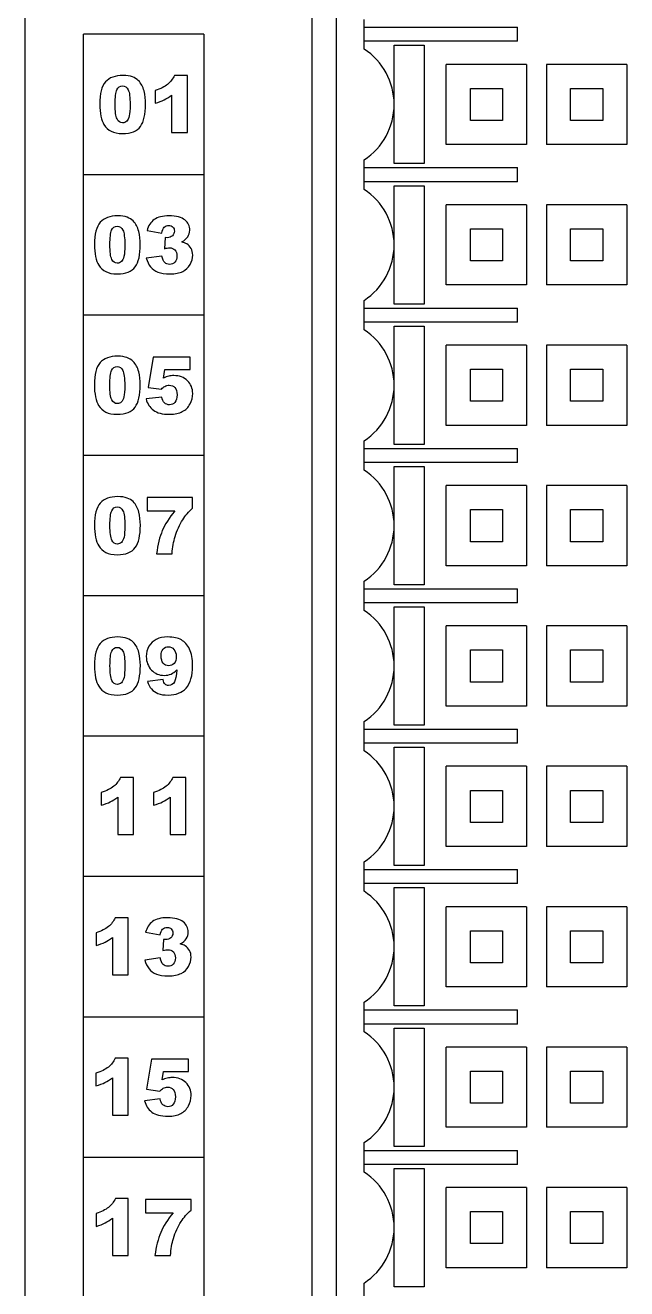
# Model space of a CAD drawing. Header units: millimetres. Extents: x 40 to 416, y -286 to 20.
# Drawn here: x 168.75 to 183.75, y -226.03 to -194.53 of the extents above; entities that cross this region are included whole.
import ezdxf

# ---------------------------------------------------------------- set-up
doc = ezdxf.new("R2010")
doc.units = ezdxf.units.MM
doc.layers.add('02___PRT_ALL_AXES', color=7, linetype='Continuous')
doc.layers.add('03___PRT_ALL_CURVES', color=7, linetype='Continuous')

# ---------------------------------------------------------------- blocks, each defined once
blk = doc.blocks.new('MOD_DIO732')
at = {"color": 7, "linetype": 'Continuous'}
for p, q in [((-0.25, 6), (-0.25, 124)), ((7.5, 86.255), (7.5, 15.245)), ((8.2, 74.883), (8.2, 75.617)), ((8.2, 75.425), (12.025, 75.425)), ((12.025, 75.075), (12.025, 75.425)), ((12.025, 75.075), (8.2, 75.075)), ((8.95, 73.504), (8.95, 74.975)), ((8.95, 74.975), (9.702, 74.975)), ((9.702, 74.975), (9.702, 72.025)), ((10.25, 72.5), (10.25, 74.5)), ((12.25, 74.5), (10.25, 74.5)), ((12.25, 74.5), (12.25, 72.5)), ((12.75, 74.5), (12.75, 72.5)), ((14.75, 74.5), (12.75, 74.5)), ((14.75, 74.5), (14.75, 72.5)), ((10.85, 73.1), (10.85, 73.9)), ((10.85, 73.9), (11.65, 73.9)), ((11.65, 73.9), (11.65, 73.1)), ((13.35, 73.1), (13.35, 73.9)), ((13.35, 73.9), (14.15, 73.9)), ((14.15, 73.9), (14.15, 73.1)), ((8.95, 72.025), (8.95, 73.496)), ((11.65, 73.1), (10.85, 73.1)), ((14.15, 73.1), (13.35, 73.1)), ((12.25, 72.5), (10.25, 72.5)), ((14.75, 72.5), (12.75, 72.5)), ((8.2, 71.383), (8.2, 72.117)), ((8.2, 71.925), (12.025, 71.925)), ((9.702, 72.025), (8.95, 72.025)), ((12.025, 71.575), (12.025, 71.925)), ((12.025, 71.575), (8.2, 71.575)), ((8.95, 70.004), (8.95, 71.475)), ((8.95, 71.475), (9.702, 71.475)), ((9.702, 71.475), (9.702, 68.525)), ((10.25, 69), (10.25, 71)), ((12.25, 71), (10.25, 71)), ((12.25, 71), (12.25, 69)), ((12.75, 71), (12.75, 69)), ((14.75, 71), (12.75, 71)), ((14.75, 71), (14.75, 69)), ((10.85, 69.6), (10.85, 70.4)), ((10.85, 70.4), (11.65, 70.4)), ((11.65, 70.4), (11.65, 69.6)), ((13.35, 69.6), (13.35, 70.4)), ((13.35, 70.4), (14.15, 70.4)), ((14.15, 70.4), (14.15, 69.6)), ((8.95, 68.525), (8.95, 69.996)), ((11.65, 69.6), (10.85, 69.6)), ((14.15, 69.6), (13.35, 69.6)), ((12.25, 69), (10.25, 69)), ((14.75, 69), (12.75, 69)), ((8.2, 67.883), (8.2, 68.617)), ((8.2, 68.425), (12.025, 68.425)), ((9.702, 68.525), (8.95, 68.525)), ((12.025, 68.075), (12.025, 68.425)), ((12.025, 68.075), (8.2, 68.075)), ((8.95, 66.504), (8.95, 67.975)), ((8.95, 67.975), (9.702, 67.975)), ((9.702, 67.975), (9.702, 65.025)), ((10.25, 65.5), (10.25, 67.5)), ((12.25, 67.5), (10.25, 67.5)), ((12.25, 67.5), (12.25, 65.5)), ((12.75, 67.5), (12.75, 65.5)), ((14.75, 67.5), (12.75, 67.5)), ((14.75, 67.5), (14.75, 65.5)), ((10.85, 66.1), (10.85, 66.9)), ((10.85, 66.9), (11.65, 66.9)), ((11.65, 66.9), (11.65, 66.1)), ((13.35, 66.1), (13.35, 66.9)), ((13.35, 66.9), (14.15, 66.9)), ((14.15, 66.9), (14.15, 66.1)), ((8.95, 65.025), (8.95, 66.496)), ((11.65, 66.1), (10.85, 66.1)), ((14.15, 66.1), (13.35, 66.1)), ((12.25, 65.5), (10.25, 65.5)), ((14.75, 65.5), (12.75, 65.5)), ((8.2, 64.383), (8.2, 65.117)), ((8.2, 64.925), (12.025, 64.925)), ((9.702, 65.025), (8.95, 65.025)), ((12.025, 64.575), (12.025, 64.925)), ((12.025, 64.575), (8.2, 64.575)), ((8.95, 63.004), (8.95, 64.475)), ((8.95, 64.475), (9.702, 64.475)), ((9.702, 64.475), (9.702, 61.525)), ((10.25, 62), (10.25, 64)), ((12.25, 64), (10.25, 64)), ((12.25, 64), (12.25, 62)), ((12.75, 64), (12.75, 62)), ((14.75, 64), (12.75, 64)), ((14.75, 64), (14.75, 62)), ((10.85, 62.6), (10.85, 63.4)), ((10.85, 63.4), (11.65, 63.4)), ((11.65, 63.4), (11.65, 62.6)), ((13.35, 62.6), (13.35, 63.4)), ((13.35, 63.4), (14.15, 63.4)), ((14.15, 63.4), (14.15, 62.6)), ((8.95, 61.525), (8.95, 62.996)), ((11.65, 62.6), (10.85, 62.6)), ((14.15, 62.6), (13.35, 62.6)), ((12.25, 62), (10.25, 62)), ((14.75, 62), (12.75, 62)), ((8.2, 60.883), (8.2, 61.617)), ((8.2, 61.425), (12.025, 61.425)), ((9.702, 61.525), (8.95, 61.525)), ((12.025, 61.075), (12.025, 61.425)), ((12.025, 61.075), (8.2, 61.075)), ((8.95, 59.504), (8.95, 60.975)), ((8.95, 60.975), (9.702, 60.975)), ((9.702, 60.975), (9.702, 58.025)), ((10.25, 58.5), (10.25, 60.5)), ((12.25, 60.5), (10.25, 60.5)), ((12.25, 60.5), (12.25, 58.5)), ((12.75, 60.5), (12.75, 58.5)), ((14.75, 60.5), (12.75, 60.5)), ((14.75, 60.5), (14.75, 58.5)), ((10.85, 59.1), (10.85, 59.9)), ((10.85, 59.9), (11.65, 59.9)), ((11.65, 59.9), (11.65, 59.1)), ((13.35, 59.1), (13.35, 59.9)), ((13.35, 59.9), (14.15, 59.9)), ((14.15, 59.9), (14.15, 59.1)), ((8.95, 58.025), (8.95, 59.496)), ((11.65, 59.1), (10.85, 59.1)), ((14.15, 59.1), (13.35, 59.1)), ((12.25, 58.5), (10.25, 58.5)), ((14.75, 58.5), (12.75, 58.5)), ((8.2, 57.383), (8.2, 58.117)), ((9.702, 58.025), (8.95, 58.025)), ((8.2, 57.925), (12.025, 57.925)), ((12.025, 57.575), (12.025, 57.925)), ((12.025, 57.575), (8.2, 57.575)), ((8.95, 56.004), (8.95, 57.475)), ((8.95, 57.475), (9.702, 57.475)), ((9.702, 57.475), (9.702, 54.525)), ((10.25, 55), (10.25, 57)), ((12.25, 57), (10.25, 57)), ((12.25, 57), (12.25, 55)), ((12.75, 57), (12.75, 55)), ((14.75, 57), (12.75, 57)), ((14.75, 57), (14.75, 55)), ((10.85, 56.4), (11.65, 56.4)), ((10.85, 55.6), (10.85, 56.4)), ((11.65, 56.4), (11.65, 55.6)), ((13.35, 56.4), (14.15, 56.4)), ((13.35, 55.6), (13.35, 56.4)), ((14.15, 56.4), (14.15, 55.6)), ((8.95, 54.525), (8.95, 55.996)), ((11.65, 55.6), (10.85, 55.6)), ((14.15, 55.6), (13.35, 55.6)), ((12.25, 55), (10.25, 55)), ((14.75, 55), (12.75, 55)), ((8.2, 53.883), (8.2, 54.617)), ((9.702, 54.525), (8.95, 54.525)), ((8.2, 54.425), (12.025, 54.425)), ((12.025, 54.075), (12.025, 54.425)), ((12.025, 54.075), (8.2, 54.075)), ((8.95, 53.975), (9.702, 53.975)), ((8.95, 52.504), (8.95, 53.975)), ((9.702, 53.975), (9.702, 51.025)), ((12.25, 53.5), (10.25, 53.5)), ((10.25, 51.5), (10.25, 53.5)), ((12.25, 53.5), (12.25, 51.5)), ((14.75, 53.5), (12.75, 53.5)), ((12.75, 53.5), (12.75, 51.5)), ((14.75, 53.5), (14.75, 51.5)), ((10.85, 52.9), (11.65, 52.9)), ((10.85, 52.1), (10.85, 52.9)), ((11.65, 52.9), (11.65, 52.1)), ((13.35, 52.9), (14.15, 52.9)), ((13.35, 52.1), (13.35, 52.9)), ((14.15, 52.9), (14.15, 52.1)), ((8.95, 51.025), (8.95, 52.496)), ((11.65, 52.1), (10.85, 52.1)), ((14.15, 52.1), (13.35, 52.1)), ((12.25, 51.5), (10.25, 51.5)), ((14.75, 51.5), (12.75, 51.5)), ((8.2, 50.383), (8.2, 51.117)), ((8.2, 50.925), (12.025, 50.925)), ((9.702, 51.025), (8.95, 51.025)), ((12.025, 50.575), (12.025, 50.925)), ((12.025, 50.575), (8.2, 50.575)), ((8.95, 50.475), (9.702, 50.475)), ((8.95, 49.004), (8.95, 50.475)), ((9.702, 50.475), (9.702, 47.525)), ((12.25, 50), (10.25, 50)), ((10.25, 48), (10.25, 50)), ((12.25, 50), (12.25, 48)), ((14.75, 50), (12.75, 50)), ((12.75, 50), (12.75, 48)), ((14.75, 50), (14.75, 48)), ((10.85, 49.4), (11.65, 49.4)), ((10.85, 48.6), (10.85, 49.4)), ((11.65, 49.4), (11.65, 48.6)), ((13.35, 49.4), (14.15, 49.4)), ((13.35, 48.6), (13.35, 49.4)), ((14.15, 49.4), (14.15, 48.6)), ((8.95, 47.525), (8.95, 48.996)), ((11.65, 48.6), (10.85, 48.6)), ((14.15, 48.6), (13.35, 48.6)), ((12.25, 48), (10.25, 48)), ((14.75, 48), (12.75, 48)), ((8.2, 46.883), (8.2, 47.617)), ((8.2, 47.425), (12.025, 47.425)), ((9.702, 47.525), (8.95, 47.525)), ((12.025, 47.075), (12.025, 47.425)), ((12.025, 47.075), (8.2, 47.075)), ((8.95, 46.975), (9.702, 46.975)), ((8.95, 45.504), (8.95, 46.975)), ((9.702, 46.975), (9.702, 44.025)), ((12.25, 46.5), (10.25, 46.5)), ((10.25, 44.5), (10.25, 46.5)), ((12.25, 46.5), (12.25, 44.5)), ((14.75, 46.5), (12.75, 46.5)), ((12.75, 46.5), (12.75, 44.5)), ((14.75, 46.5), (14.75, 44.5)), ((10.85, 45.9), (11.65, 45.9)), ((10.85, 45.1), (10.85, 45.9)), ((11.65, 45.9), (11.65, 45.1)), ((13.35, 45.9), (14.15, 45.9)), ((13.35, 45.1), (13.35, 45.9)), ((14.15, 45.9), (14.15, 45.1)), ((8.95, 44.025), (8.95, 45.496)), ((11.65, 45.1), (10.85, 45.1)), ((14.15, 45.1), (13.35, 45.1)), ((12.25, 44.5), (10.25, 44.5)), ((14.75, 44.5), (12.75, 44.5)), ((8.2, 43.383), (8.2, 44.117)), ((9.702, 44.025), (8.95, 44.025))]:
    blk.add_line(p, q, dxfattribs=at)
for centre in [(7.3, 73.5), (7.3, 70), (7.3, 66.5), (7.3, 63), (7.3, 59.5), (7.3, 56), (7.3, 52.5), (7.3, 49), (7.3, 45.5)]:
    blk.add_arc(centre, 1.65, 303.0557, 56.9443, dxfattribs=at)
at = {"layer": '02___PRT_ALL_AXES', "color": 7, "linetype": 'Continuous'}
blk.add_line((6.9, 85.35), (6.9, 16.15), dxfattribs=at)
at = {"layer": '03___PRT_ALL_CURVES', "color": 4, "linetype": 'Continuous'}
for p, q in [((1.2, 19.25), (1.2, 75.25)), ((4.2, 75.25), (1.2, 75.25)), ((4.2, 75.25), (4.2, 19.25)), ((3.793, 74.224), (3.471, 74.224)), ((3.793, 72.8), (3.793, 74.224)), ((2.991, 73.849), (2.991, 73.53)), ((3.4, 73.733), (3.4, 72.8)), ((3.4, 72.8), (3.793, 72.8)), ((4.2, 71.75), (1.2, 71.75)), ((2.789, 70.361), (3.157, 70.295)), ((3.241, 70.182), (3.221, 69.905)), ((3.292, 70.178), (3.241, 70.182)), ((3.157, 69.721), (2.768, 69.67)), ((4.2, 68.25), (1.2, 68.25)), ((2.936, 67.2), (2.813, 66.447)), ((3.859, 67.2), (2.936, 67.2)), ((3.859, 66.89), (3.859, 67.2)), ((3.2, 66.68), (3.234, 66.89)), ((3.234, 66.89), (3.859, 66.89)), ((3.156, 66.206), (2.762, 66.163)), ((2.813, 66.447), (3.144, 66.4)), ((4.2, 64.75), (1.2, 64.75)), ((2.788, 63.7), (2.788, 63.371)), ((3.923, 63.7), (2.788, 63.7)), ((3.923, 63.437), (3.923, 63.7)), ((2.788, 63.371), (3.479, 63.371)), ((3.024, 62.3), (3.411, 62.3)), ((4.2, 61.25), (1.2, 61.25)), ((3.186, 59.163), (2.799, 59.114)), ((4.2, 57.75), (1.2, 57.75)), ((2.449, 56.724), (2.127, 56.724)), ((2.449, 55.3), (2.449, 56.724)), ((3.753, 56.724), (3.432, 56.724)), ((3.753, 55.3), (3.753, 56.724)), ((1.647, 56.349), (1.647, 56.03)), ((2.055, 56.233), (2.055, 55.3)), ((2.951, 56.349), (2.951, 56.03)), ((3.36, 56.233), (3.36, 55.3)), ((2.055, 55.3), (2.449, 55.3)), ((3.36, 55.3), (3.753, 55.3)), ((4.2, 54.25), (1.2, 54.25)), ((2.317, 53.224), (1.995, 53.224)), ((2.317, 51.8), (2.317, 53.224)), ((1.515, 52.849), (1.515, 52.53)), ((1.924, 52.733), (1.924, 51.8)), ((2.75, 52.861), (3.117, 52.795)), ((3.201, 52.682), (3.181, 52.405)), ((3.252, 52.678), (3.201, 52.682)), ((3.117, 52.221), (2.729, 52.17)), ((1.924, 51.8), (2.317, 51.8)), ((1.2, 50.75), (4.2, 50.75)), ((2.316, 49.724), (1.994, 49.724)), ((2.316, 48.3), (2.316, 49.724)), ((2.896, 49.7), (2.773, 48.947)), ((3.82, 49.7), (2.896, 49.7)), ((3.82, 49.39), (3.82, 49.7)), ((1.513, 49.349), (1.513, 49.03)), ((1.922, 49.233), (1.922, 48.3)), ((3.161, 49.18), (3.194, 49.39)), ((3.194, 49.39), (3.82, 49.39)), ((2.773, 48.947), (3.104, 48.9)), ((3.116, 48.706), (2.722, 48.663)), ((1.922, 48.3), (2.316, 48.3)), ((4.2, 47.25), (1.2, 47.25)), ((2.318, 46.224), (1.997, 46.224)), ((2.318, 44.8), (2.318, 46.224)), ((3.884, 46.2), (2.748, 46.2)), ((2.748, 46.2), (2.748, 45.871)), ((3.884, 45.937), (3.884, 46.2)), ((1.516, 45.849), (1.516, 45.53)), ((1.925, 45.733), (1.925, 44.8)), ((2.748, 45.871), (3.44, 45.871)), ((1.925, 44.8), (2.318, 44.8)), ((2.984, 44.8), (3.372, 44.8))]:
    blk.add_line(p, q, dxfattribs=at)
for points in [[(1.751, 74.064), (1.655, 73.957), (1.607, 73.771), (1.607, 73.506)], [(2.189, 74.224), (1.992, 74.224), (1.846, 74.17), (1.751, 74.064)], [(2.421, 74.188), (2.36, 74.211), (2.282, 74.224), (2.189, 74.224)], [(2.569, 74.098), (2.53, 74.135), (2.481, 74.166), (2.421, 74.188)], [(2.658, 73.98), (2.636, 74.021), (2.607, 74.061), (2.569, 74.098)], [(3.471, 74.224), (3.429, 74.136), (3.372, 74.062), (3.299, 74.002)], [(1.993, 73.505), (1.993, 73.68), (2.007, 73.802), (2.036, 73.867)], [(2.036, 73.867), (2.064, 73.932), (2.11, 73.965), (2.175, 73.965)], [(2.175, 73.965), (2.238, 73.965), (2.285, 73.933), (2.317, 73.869)], [(2.317, 73.869), (2.348, 73.805), (2.364, 73.68), (2.364, 73.494)], [(2.712, 73.837), (2.699, 73.892), (2.68, 73.939), (2.658, 73.98)], [(2.751, 73.511), (2.751, 73.623), (2.738, 73.732), (2.712, 73.837)], [(3.299, 74.002), (3.226, 73.942), (3.123, 73.891), (2.991, 73.849)], [(3.214, 73.615), (3.273, 73.645), (3.336, 73.684), (3.4, 73.733)], [(1.607, 73.506), (1.607, 73.397), (1.616, 73.298), (1.635, 73.209)], [(2.04, 73.139), (2.008, 73.204), (1.993, 73.326), (1.993, 73.505)], [(2.364, 73.494), (2.364, 73.367), (2.357, 73.274), (2.343, 73.214)], [(2.622, 72.953), (2.708, 73.07), (2.751, 73.256), (2.751, 73.511)], [(2.991, 73.53), (3.081, 73.556), (3.155, 73.585), (3.214, 73.615)], [(1.635, 73.209), (1.654, 73.119), (1.68, 73.049), (1.713, 72.997)], [(2.177, 73.042), (2.117, 73.042), (2.071, 73.074), (2.04, 73.139)], [(2.279, 73.083), (2.251, 73.055), (2.216, 73.042), (2.177, 73.042)], [(2.343, 73.214), (2.33, 73.154), (2.308, 73.11), (2.279, 73.083)], [(1.713, 72.997), (1.76, 72.925), (1.82, 72.87), (1.893, 72.832)], [(1.893, 72.832), (1.965, 72.795), (2.06, 72.776), (2.178, 72.776)], [(2.178, 72.776), (2.388, 72.776), (2.536, 72.834), (2.622, 72.953)], [(1.619, 70.564), (1.523, 70.457), (1.475, 70.271), (1.475, 70.006)], [(2.057, 70.724), (1.86, 70.724), (1.714, 70.67), (1.619, 70.564)], [(2.289, 70.688), (2.228, 70.711), (2.15, 70.724), (2.057, 70.724)], [(2.437, 70.598), (2.399, 70.635), (2.349, 70.666), (2.289, 70.688)], [(2.527, 70.48), (2.505, 70.521), (2.475, 70.561), (2.437, 70.598)], [(2.965, 70.63), (2.878, 70.567), (2.82, 70.477), (2.789, 70.361)], [(3.335, 70.724), (3.175, 70.724), (3.052, 70.692), (2.965, 70.63)], [(3.73, 70.621), (3.649, 70.689), (3.517, 70.724), (3.335, 70.724)], [(3.853, 70.365), (3.853, 70.468), (3.812, 70.553), (3.73, 70.621)], [(1.861, 70.005), (1.861, 70.18), (1.875, 70.302), (1.904, 70.367)], [(1.904, 70.367), (1.933, 70.432), (1.979, 70.465), (2.043, 70.465)], [(2.043, 70.465), (2.106, 70.465), (2.153, 70.433), (2.185, 70.369)], [(2.185, 70.369), (2.216, 70.305), (2.233, 70.18), (2.233, 69.994)], [(2.58, 70.337), (2.567, 70.392), (2.549, 70.439), (2.527, 70.48)], [(2.619, 70.011), (2.619, 70.123), (2.606, 70.232), (2.58, 70.337)], [(3.157, 70.295), (3.167, 70.364), (3.187, 70.413), (3.215, 70.44)], [(3.215, 70.44), (3.244, 70.468), (3.281, 70.482), (3.327, 70.482)], [(3.327, 70.482), (3.371, 70.482), (3.406, 70.469), (3.432, 70.444)], [(3.47, 70.342), (3.47, 70.297), (3.453, 70.259), (3.419, 70.226)], [(3.432, 70.444), (3.457, 70.418), (3.47, 70.384), (3.47, 70.342)], [(3.803, 70.201), (3.836, 70.249), (3.853, 70.304), (3.853, 70.365)], [(1.475, 70.006), (1.475, 69.897), (1.484, 69.798), (1.503, 69.709)], [(1.908, 69.639), (1.876, 69.704), (1.861, 69.826), (1.861, 70.005)], [(2.233, 69.994), (2.233, 69.867), (2.225, 69.774), (2.212, 69.714)], [(2.491, 69.453), (2.576, 69.57), (2.619, 69.756), (2.619, 70.011)], [(3.419, 70.226), (3.384, 70.194), (3.342, 70.178), (3.292, 70.178)], [(3.654, 70.072), (3.72, 70.108), (3.77, 70.151), (3.803, 70.201)], [(3.777, 70.025), (3.749, 70.042), (3.707, 70.058), (3.654, 70.072)], [(3.886, 69.911), (3.86, 69.958), (3.824, 69.996), (3.777, 70.025)], [(1.503, 69.709), (1.522, 69.619), (1.548, 69.549), (1.581, 69.497)], [(2.045, 69.542), (1.985, 69.542), (1.939, 69.574), (1.908, 69.639)], [(2.212, 69.714), (2.198, 69.654), (2.176, 69.61), (2.148, 69.583)], [(2.768, 69.67), (2.793, 69.582), (2.829, 69.509), (2.877, 69.452)], [(3.228, 69.558), (3.195, 69.588), (3.172, 69.643), (3.157, 69.721)], [(3.221, 69.905), (3.274, 69.92), (3.316, 69.927), (3.347, 69.927)], [(3.347, 69.927), (3.404, 69.927), (3.449, 69.909), (3.482, 69.874)], [(3.533, 69.723), (3.533, 69.659), (3.515, 69.608), (3.481, 69.57)], [(3.482, 69.874), (3.516, 69.838), (3.533, 69.788), (3.533, 69.723)], [(3.86, 69.509), (3.903, 69.584), (3.925, 69.662), (3.925, 69.744)], [(3.925, 69.744), (3.925, 69.809), (3.911, 69.864), (3.886, 69.911)], [(1.581, 69.497), (1.628, 69.425), (1.688, 69.37), (1.761, 69.332)], [(1.761, 69.332), (1.833, 69.295), (1.928, 69.276), (2.046, 69.276)], [(2.148, 69.583), (2.119, 69.555), (2.085, 69.542), (2.045, 69.542)], [(2.046, 69.276), (2.256, 69.276), (2.404, 69.334), (2.491, 69.453)], [(2.877, 69.452), (2.925, 69.395), (2.985, 69.351), (3.059, 69.321)], [(3.059, 69.321), (3.132, 69.291), (3.232, 69.276), (3.36, 69.276)], [(3.351, 69.513), (3.301, 69.513), (3.26, 69.527), (3.228, 69.558)], [(3.481, 69.57), (3.446, 69.532), (3.402, 69.513), (3.351, 69.513)], [(3.36, 69.276), (3.49, 69.276), (3.596, 69.297), (3.676, 69.337)], [(3.676, 69.337), (3.757, 69.376), (3.818, 69.435), (3.86, 69.509)], [(2.055, 67.224), (1.859, 67.224), (1.713, 67.17), (1.617, 67.064)], [(2.287, 67.188), (2.226, 67.211), (2.149, 67.224), (2.055, 67.224)], [(2.435, 67.098), (2.397, 67.135), (2.348, 67.166), (2.287, 67.188)], [(2.525, 66.98), (2.503, 67.021), (2.474, 67.061), (2.435, 67.098)], [(1.617, 67.064), (1.522, 66.957), (1.474, 66.771), (1.474, 66.506)], [(1.86, 66.505), (1.86, 66.68), (1.874, 66.802), (1.903, 66.867)], [(1.903, 66.867), (1.931, 66.932), (1.977, 66.965), (2.042, 66.965)], [(2.042, 66.965), (2.105, 66.965), (2.152, 66.933), (2.183, 66.869)], [(2.183, 66.869), (2.215, 66.805), (2.231, 66.68), (2.231, 66.494)], [(2.579, 66.837), (2.565, 66.892), (2.547, 66.939), (2.525, 66.98)], [(2.618, 66.511), (2.618, 66.623), (2.605, 66.732), (2.579, 66.837)], [(1.474, 66.506), (1.474, 66.397), (1.482, 66.298), (1.502, 66.209)], [(1.906, 66.139), (1.875, 66.204), (1.86, 66.326), (1.86, 66.505)], [(2.231, 66.494), (2.231, 66.367), (2.223, 66.274), (2.21, 66.214)], [(2.489, 65.953), (2.575, 66.07), (2.618, 66.256), (2.618, 66.511)], [(3.144, 66.4), (3.175, 66.434), (3.203, 66.459), (3.23, 66.473)], [(3.328, 66.725), (3.286, 66.715), (3.243, 66.7), (3.2, 66.68)], [(3.23, 66.473), (3.264, 66.49), (3.301, 66.5), (3.339, 66.5)], [(3.454, 66.741), (3.412, 66.741), (3.37, 66.735), (3.328, 66.725)], [(3.339, 66.5), (3.398, 66.5), (3.445, 66.48), (3.481, 66.441)], [(3.795, 66.613), (3.708, 66.698), (3.594, 66.741), (3.454, 66.741)], [(3.926, 66.294), (3.926, 66.422), (3.882, 66.529), (3.795, 66.613)], [(1.502, 66.209), (1.521, 66.119), (1.546, 66.049), (1.58, 65.997)], [(2.21, 66.214), (2.197, 66.154), (2.175, 66.11), (2.146, 66.083)], [(2.762, 66.163), (2.781, 66.097), (2.805, 66.043), (2.834, 65.999)], [(3.222, 66.061), (3.187, 66.094), (3.165, 66.143), (3.156, 66.206)], [(3.481, 66.441), (3.517, 66.403), (3.535, 66.341), (3.535, 66.258)], [(3.535, 66.258), (3.535, 66.176), (3.517, 66.115), (3.481, 66.074)], [(3.859, 66.033), (3.903, 66.116), (3.926, 66.203), (3.926, 66.294)], [(1.58, 65.997), (1.627, 65.925), (1.687, 65.87), (1.759, 65.832)], [(2.044, 66.042), (1.984, 66.042), (1.938, 66.074), (1.906, 66.139)], [(2.146, 66.083), (2.117, 66.055), (2.083, 66.042), (2.044, 66.042)], [(2.045, 65.776), (2.255, 65.776), (2.403, 65.834), (2.489, 65.953)], [(2.834, 65.999), (2.862, 65.955), (2.9, 65.915), (2.945, 65.88)], [(2.945, 65.88), (2.991, 65.846), (3.048, 65.819), (3.114, 65.802)], [(3.347, 66.013), (3.299, 66.013), (3.257, 66.029), (3.222, 66.061)], [(3.481, 66.074), (3.446, 66.033), (3.401, 66.013), (3.347, 66.013)], [(3.351, 65.776), (3.479, 65.776), (3.585, 65.798), (3.667, 65.842)], [(3.667, 65.842), (3.75, 65.886), (3.814, 65.949), (3.859, 66.033)], [(1.759, 65.832), (1.832, 65.795), (1.926, 65.776), (2.045, 65.776)], [(3.114, 65.802), (3.179, 65.786), (3.259, 65.776), (3.351, 65.776)], [(2.058, 63.724), (1.862, 63.724), (1.715, 63.67), (1.62, 63.564)], [(2.29, 63.688), (2.229, 63.711), (2.152, 63.724), (2.058, 63.724)], [(2.438, 63.598), (2.4, 63.635), (2.35, 63.666), (2.29, 63.688)], [(1.62, 63.564), (1.524, 63.457), (1.477, 63.271), (1.477, 63.006)], [(1.862, 63.005), (1.862, 63.18), (1.877, 63.302), (1.905, 63.367)], [(1.905, 63.367), (1.934, 63.432), (1.98, 63.465), (2.045, 63.465)], [(2.045, 63.465), (2.108, 63.465), (2.155, 63.433), (2.186, 63.369)], [(2.186, 63.369), (2.218, 63.305), (2.234, 63.18), (2.234, 62.994)], [(2.528, 63.48), (2.506, 63.521), (2.477, 63.561), (2.438, 63.598)], [(2.582, 63.337), (2.568, 63.392), (2.55, 63.439), (2.528, 63.48)], [(2.621, 63.011), (2.621, 63.123), (2.607, 63.232), (2.582, 63.337)], [(3.479, 63.371), (3.337, 63.195), (3.233, 63.03), (3.168, 62.875)], [(3.676, 63.148), (3.742, 63.251), (3.824, 63.348), (3.923, 63.437)], [(1.477, 63.006), (1.477, 62.897), (1.485, 62.798), (1.504, 62.709)], [(1.909, 62.639), (1.878, 62.704), (1.862, 62.826), (1.862, 63.005)], [(2.492, 62.453), (2.578, 62.57), (2.621, 62.756), (2.621, 63.011)], [(3.485, 62.727), (3.532, 62.882), (3.596, 63.022), (3.676, 63.148)], [(1.504, 62.709), (1.523, 62.619), (1.549, 62.549), (1.583, 62.497)], [(2.213, 62.714), (2.2, 62.654), (2.178, 62.61), (2.149, 62.583)], [(2.234, 62.994), (2.234, 62.867), (2.226, 62.774), (2.213, 62.714)], [(3.168, 62.875), (3.102, 62.72), (3.054, 62.528), (3.024, 62.3)], [(3.411, 62.3), (3.424, 62.464), (3.449, 62.607), (3.485, 62.727)], [(1.583, 62.497), (1.629, 62.425), (1.69, 62.37), (1.762, 62.332)], [(2.047, 62.542), (1.987, 62.542), (1.941, 62.574), (1.909, 62.639)], [(2.149, 62.583), (2.12, 62.555), (2.086, 62.542), (2.047, 62.542)], [(2.048, 62.276), (2.258, 62.276), (2.406, 62.334), (2.492, 62.453)], [(1.762, 62.332), (1.835, 62.295), (1.929, 62.276), (2.048, 62.276)], [(2.059, 60.224), (1.862, 60.224), (1.716, 60.17), (1.621, 60.064)], [(2.291, 60.188), (2.23, 60.211), (2.152, 60.224), (2.059, 60.224)], [(2.439, 60.098), (2.401, 60.135), (2.351, 60.166), (2.291, 60.188)], [(3.307, 60.224), (3.19, 60.224), (3.093, 60.204), (3.016, 60.165)], [(3.644, 60.151), (3.559, 60.199), (3.446, 60.224), (3.307, 60.224)], [(1.621, 60.064), (1.525, 59.957), (1.477, 59.771), (1.477, 59.506)], [(1.863, 59.505), (1.863, 59.68), (1.877, 59.802), (1.906, 59.867)], [(1.906, 59.867), (1.935, 59.932), (1.98, 59.965), (2.045, 59.965)], [(2.045, 59.965), (2.108, 59.965), (2.155, 59.933), (2.187, 59.869)], [(2.187, 59.869), (2.218, 59.805), (2.234, 59.68), (2.234, 59.494)], [(2.529, 59.98), (2.507, 60.021), (2.477, 60.061), (2.439, 60.098)], [(2.582, 59.837), (2.569, 59.892), (2.551, 59.939), (2.529, 59.98)], [(2.835, 59.992), (2.791, 59.915), (2.769, 59.83), (2.769, 59.738)], [(3.016, 60.165), (2.939, 60.126), (2.879, 60.068), (2.835, 59.992)], [(3.139, 59.748), (3.139, 59.826), (3.155, 59.884), (3.19, 59.923)], [(3.19, 59.923), (3.224, 59.961), (3.267, 59.981), (3.318, 59.981)], [(3.318, 59.981), (3.373, 59.981), (3.42, 59.959), (3.458, 59.916)], [(3.458, 59.916), (3.496, 59.873), (3.515, 59.814), (3.515, 59.739)], [(3.846, 59.922), (3.796, 60.027), (3.728, 60.104), (3.644, 60.151)], [(3.923, 59.508), (3.923, 59.68), (3.897, 59.817), (3.846, 59.922)], [(2.621, 59.511), (2.621, 59.623), (2.608, 59.732), (2.582, 59.837)], [(2.769, 59.738), (2.769, 59.601), (2.812, 59.489), (2.898, 59.399)], [(3.191, 59.569), (3.156, 59.61), (3.139, 59.67), (3.139, 59.748)], [(3.324, 59.507), (3.271, 59.507), (3.227, 59.527), (3.191, 59.569)], [(3.461, 59.567), (3.424, 59.527), (3.379, 59.507), (3.324, 59.507)], [(3.515, 59.739), (3.515, 59.664), (3.497, 59.607), (3.461, 59.567)], [(1.477, 59.506), (1.477, 59.397), (1.486, 59.298), (1.505, 59.209)], [(1.91, 59.139), (1.878, 59.204), (1.863, 59.326), (1.863, 59.505)], [(2.234, 59.494), (2.234, 59.367), (2.227, 59.274), (2.214, 59.214)], [(2.493, 58.953), (2.578, 59.07), (2.621, 59.256), (2.621, 59.511)], [(2.898, 59.399), (2.984, 59.31), (3.09, 59.266), (3.216, 59.266)], [(3.216, 59.266), (3.28, 59.266), (3.336, 59.277), (3.386, 59.299)], [(3.386, 59.299), (3.435, 59.321), (3.483, 59.357), (3.529, 59.405)], [(3.529, 59.405), (3.516, 59.254), (3.497, 59.155), (3.472, 59.11)], [(3.763, 58.952), (3.869, 59.069), (3.923, 59.255), (3.923, 59.508)], [(1.505, 59.209), (1.524, 59.119), (1.55, 59.049), (1.583, 58.997)], [(1.583, 58.997), (1.63, 58.925), (1.69, 58.87), (1.763, 58.832)], [(2.047, 59.042), (1.987, 59.042), (1.941, 59.074), (1.91, 59.139)], [(2.149, 59.083), (2.121, 59.055), (2.086, 59.042), (2.047, 59.042)], [(2.048, 58.776), (2.258, 58.776), (2.406, 58.834), (2.493, 58.953)], [(2.214, 59.214), (2.2, 59.154), (2.178, 59.11), (2.149, 59.083)], [(2.799, 59.114), (2.822, 59.04), (2.854, 58.978), (2.897, 58.928)], [(2.897, 58.928), (2.939, 58.878), (2.993, 58.84), (3.058, 58.815)], [(3.237, 59.048), (3.212, 59.07), (3.195, 59.108), (3.186, 59.163)], [(3.326, 59.015), (3.291, 59.015), (3.261, 59.025), (3.237, 59.048)], [(3.321, 58.776), (3.509, 58.776), (3.656, 58.834), (3.763, 58.952)], [(3.472, 59.11), (3.437, 59.046), (3.388, 59.015), (3.326, 59.015)], [(1.763, 58.832), (1.835, 58.795), (1.93, 58.776), (2.048, 58.776)], [(3.058, 58.815), (3.122, 58.789), (3.209, 58.776), (3.321, 58.776)], [(2.127, 56.724), (2.085, 56.636), (2.028, 56.562), (1.955, 56.502)], [(3.432, 56.724), (3.389, 56.636), (3.332, 56.562), (3.26, 56.502)], [(1.955, 56.502), (1.882, 56.442), (1.778, 56.391), (1.647, 56.349)], [(3.26, 56.502), (3.186, 56.442), (3.083, 56.391), (2.951, 56.349)], [(1.647, 56.03), (1.736, 56.056), (1.811, 56.085), (1.87, 56.115)], [(1.87, 56.115), (1.929, 56.145), (1.991, 56.184), (2.055, 56.233)], [(2.951, 56.03), (3.041, 56.056), (3.115, 56.085), (3.175, 56.115)], [(3.175, 56.115), (3.234, 56.145), (3.296, 56.184), (3.36, 56.233)], [(1.823, 53.002), (1.75, 52.942), (1.647, 52.891), (1.515, 52.849)], [(1.995, 53.224), (1.953, 53.136), (1.896, 53.062), (1.823, 53.002)], [(2.926, 53.13), (2.838, 53.067), (2.78, 52.977), (2.75, 52.861)], [(3.295, 53.224), (3.135, 53.224), (3.012, 53.192), (2.926, 53.13)], [(3.117, 52.795), (3.127, 52.864), (3.147, 52.913), (3.176, 52.94)], [(3.176, 52.94), (3.204, 52.968), (3.241, 52.982), (3.287, 52.982)], [(3.287, 52.982), (3.331, 52.982), (3.367, 52.969), (3.392, 52.944)], [(3.691, 53.121), (3.609, 53.189), (3.477, 53.224), (3.295, 53.224)], [(3.392, 52.944), (3.417, 52.918), (3.431, 52.884), (3.431, 52.842)], [(3.814, 52.865), (3.814, 52.968), (3.772, 53.053), (3.691, 53.121)], [(1.515, 52.53), (1.605, 52.556), (1.679, 52.585), (1.739, 52.615)], [(1.739, 52.615), (1.798, 52.645), (1.86, 52.684), (1.924, 52.733)], [(3.379, 52.726), (3.345, 52.694), (3.303, 52.678), (3.252, 52.678)], [(3.431, 52.842), (3.431, 52.797), (3.413, 52.759), (3.379, 52.726)], [(3.614, 52.572), (3.681, 52.608), (3.73, 52.651), (3.764, 52.701)], [(3.764, 52.701), (3.796, 52.749), (3.814, 52.804), (3.814, 52.865)], [(3.181, 52.405), (3.235, 52.42), (3.277, 52.427), (3.307, 52.427)], [(3.307, 52.427), (3.365, 52.427), (3.41, 52.409), (3.443, 52.374)], [(3.443, 52.374), (3.476, 52.338), (3.494, 52.288), (3.494, 52.223)], [(3.738, 52.525), (3.709, 52.542), (3.667, 52.558), (3.614, 52.572)], [(3.846, 52.411), (3.82, 52.458), (3.784, 52.496), (3.738, 52.525)], [(3.885, 52.244), (3.885, 52.309), (3.872, 52.364), (3.846, 52.411)], [(2.729, 52.17), (2.753, 52.082), (2.79, 52.009), (2.838, 51.952)], [(3.188, 52.058), (3.156, 52.088), (3.133, 52.143), (3.117, 52.221)], [(3.311, 52.013), (3.262, 52.013), (3.22, 52.027), (3.188, 52.058)], [(3.441, 52.07), (3.407, 52.032), (3.363, 52.013), (3.311, 52.013)], [(3.494, 52.223), (3.494, 52.159), (3.475, 52.108), (3.441, 52.07)], [(3.637, 51.837), (3.717, 51.876), (3.778, 51.935), (3.821, 52.009)], [(3.821, 52.009), (3.863, 52.084), (3.885, 52.162), (3.885, 52.244)], [(2.838, 51.952), (2.885, 51.895), (2.945, 51.851), (3.019, 51.821)], [(3.019, 51.821), (3.092, 51.791), (3.193, 51.776), (3.321, 51.776)], [(3.321, 51.776), (3.451, 51.776), (3.557, 51.797), (3.637, 51.837)], [(1.822, 49.502), (1.748, 49.442), (1.645, 49.391), (1.513, 49.349)], [(1.994, 49.724), (1.952, 49.636), (1.894, 49.562), (1.822, 49.502)], [(1.737, 49.115), (1.796, 49.145), (1.858, 49.184), (1.922, 49.233)], [(3.289, 49.225), (3.247, 49.215), (3.204, 49.2), (3.161, 49.18)], [(3.415, 49.241), (3.373, 49.241), (3.331, 49.235), (3.289, 49.225)], [(3.755, 49.113), (3.668, 49.198), (3.554, 49.241), (3.415, 49.241)], [(1.513, 49.03), (1.603, 49.056), (1.678, 49.085), (1.737, 49.115)], [(3.104, 48.9), (3.135, 48.934), (3.164, 48.959), (3.19, 48.973)], [(3.19, 48.973), (3.225, 48.99), (3.261, 49), (3.299, 49)], [(3.299, 49), (3.358, 49), (3.405, 48.98), (3.441, 48.941)], [(3.441, 48.941), (3.477, 48.903), (3.495, 48.841), (3.495, 48.758)], [(3.887, 48.794), (3.887, 48.922), (3.843, 49.029), (3.755, 49.113)], [(2.722, 48.663), (2.742, 48.597), (2.765, 48.543), (2.794, 48.499)], [(3.183, 48.561), (3.147, 48.594), (3.125, 48.643), (3.116, 48.706)], [(3.308, 48.513), (3.259, 48.513), (3.217, 48.529), (3.183, 48.561)], [(3.442, 48.574), (3.406, 48.533), (3.361, 48.513), (3.308, 48.513)], [(3.495, 48.758), (3.495, 48.676), (3.477, 48.615), (3.442, 48.574)], [(3.628, 48.342), (3.71, 48.386), (3.774, 48.449), (3.819, 48.533)], [(3.819, 48.533), (3.864, 48.616), (3.887, 48.703), (3.887, 48.794)], [(2.794, 48.499), (2.823, 48.455), (2.86, 48.415), (2.906, 48.38)], [(2.906, 48.38), (2.952, 48.346), (3.008, 48.319), (3.074, 48.302)], [(3.074, 48.302), (3.14, 48.286), (3.219, 48.276), (3.312, 48.276)], [(3.312, 48.276), (3.44, 48.276), (3.546, 48.298), (3.628, 48.342)], [(1.825, 46.002), (1.751, 45.942), (1.648, 45.891), (1.516, 45.849)], [(1.997, 46.224), (1.955, 46.136), (1.897, 46.062), (1.825, 46.002)], [(1.74, 45.615), (1.799, 45.645), (1.861, 45.684), (1.925, 45.733)], [(3.44, 45.871), (3.297, 45.695), (3.193, 45.53), (3.128, 45.375)], [(3.636, 45.648), (3.702, 45.751), (3.784, 45.848), (3.884, 45.937)], [(1.516, 45.53), (1.606, 45.556), (1.681, 45.585), (1.74, 45.615)], [(3.128, 45.375), (3.062, 45.22), (3.015, 45.028), (2.984, 44.8)], [(3.445, 45.227), (3.492, 45.382), (3.556, 45.522), (3.636, 45.648)], [(3.372, 44.8), (3.384, 44.964), (3.409, 45.107), (3.445, 45.227)]]:
    blk.add_open_spline(points, degree=3, dxfattribs=at)

msp = doc.modelspace()

# ---------------------------------------------------------------- block references
msp.add_blockref('MOD_DIO732', (169, -270))

doc.saveas('drawing.dxf')
